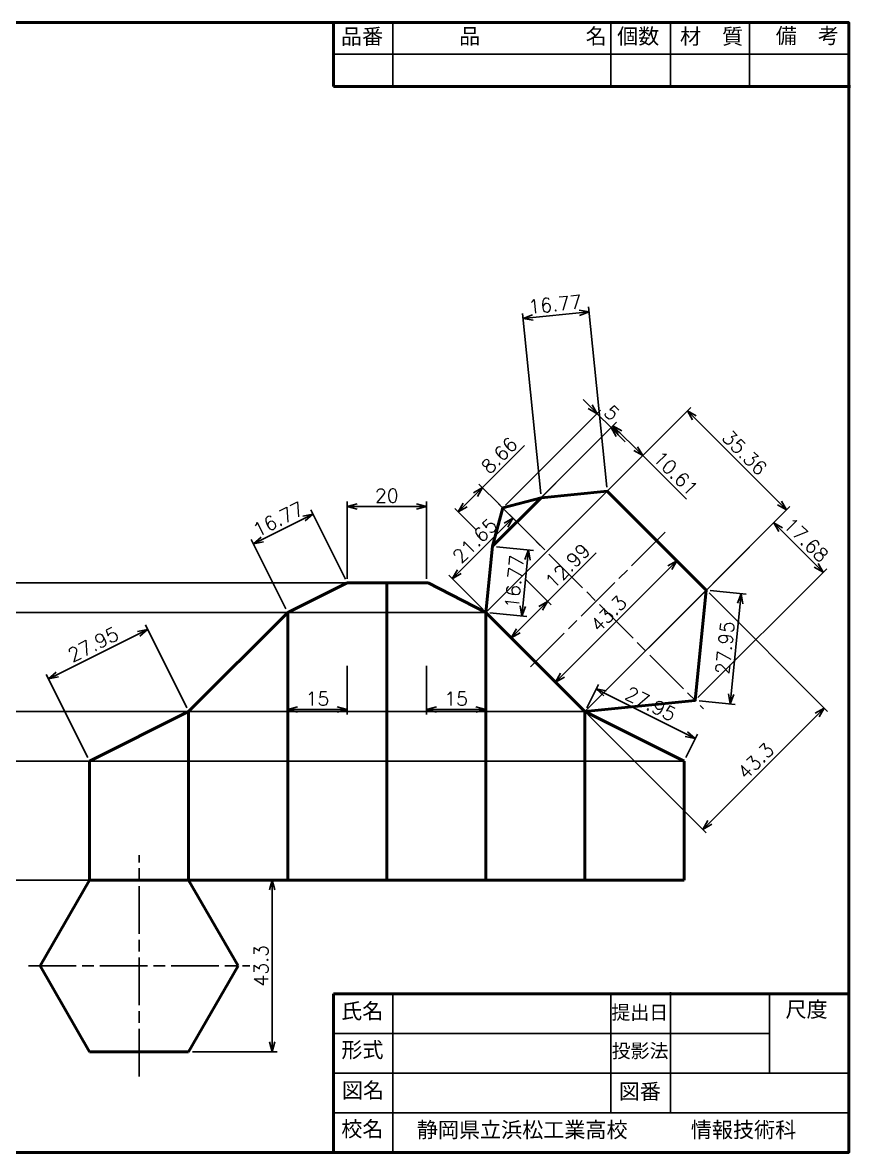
# Model space of a CAD drawing. Header units: millimetres. Extents: x 5 to 415, y 5 to 290.
# Drawn here: x 206.5 to 415.4, y 5 to 290 of the extents above; entities that cross this region are included whole.
import ezdxf

# ---------------------------------------------------------------- set-up
doc = ezdxf.new("R2010")
doc.units = ezdxf.units.MM
doc.linetypes.add('AM_ISO08W050', pattern=[18, 12, -1.5, 3, -1.5])
doc.linetypes.add('CENTER2', pattern=[28.575, 19.05, -3.175, 3.175, -3.175])
doc.layers.get('Defpoints').update_dxf_attribs({"lineweight": 25})
for name, color, linetype, lineweight in [('AM_5', 92, 'Continuous', 25), ('AM_7', 142, 'AM_ISO08W050', 25), ('太\u3000線', 7, 'Continuous', 50), ('寸法線', 5, 'Continuous', 25), ('構築線', 1, 'Continuous', 25), ('表題欄', 7, 'Continuous', 50)]:
    doc.layers.add(name, color=color, linetype=linetype, lineweight=lineweight)
doc.styles.get("Standard").update_dxf_attribs({"font": 'txt.shx', "height": 3.5})
doc.dimstyles.new('ISO-25$0', dxfattribs={"dimtxt": 3.9, "dimasz": 2.5, "dimexe": 1.25, "dimexo": 1, "dimgap": 1, "dimtad": 1, "dimdsep": 46, "dimtxsty": 'Standard', "dimblk": 'OPEN30', "dimcen": 2.5, "dimadec": 0, "dimazin": 0, "dimtfac": 1, "dimtmove": 0, "dimatfit": 3, "dimldrblk": 'OPEN30', "dimfxl": 1, "dimarcsym": 0})

# ---------------------------------------------------------------- blocks, each defined once
blk = doc.blocks.new('_Open30')
at = {"layer": '表題欄', "color": 0, "linetype": 'CENTER2', "lineweight": -2}
for p, q in [((-1, 0.27), (0, 0)), ((0, 0), (-1, -0.27)), ((0, 0), (-1, 0))]:
    blk.add_line(p, q, dxfattribs=at)
blk = doc.blocks.new('*D8')
at = {"layer": 'AM_5', "color": 0, "lineweight": -2, "transparency": 16777216}
for p, q in [((379.77, 146.12), (409.68, 116.21)), ((349.15, 115.5), (379.06, 85.59)), ((407.03, 115.33), (379.95, 88.24))]:
    blk.add_line(p, q, dxfattribs=at)
at = {"layer": 'Defpoints', "color": 0, "transparency": 16777216}
for p in [(379.06, 146.83), (348.44, 116.21), (378.18, 86.48)]:
    blk.add_point(p, dxfattribs=at)
at = {"layer": 'AM_5', "color": 0, "lineweight": -2, "transparency": 16777216, "xscale": 2.5, "yscale": 2.5, "zscale": 2.5}
for p, rotation in [((408.8, 117.09), 45), ((378.18, 86.48), 225)]:
    blk.add_blockref('_Open30', p, dxfattribs=dict(at, rotation=rotation))
at = {"layer": 'AM_5', "color": 0, "transparency": 16777216, "insert": (391.54, 103.73), "char_height": 3.5, "attachment_point": 5, "rotation": 45}
blk.add_mtext('43.3', dxfattribs=at)
blk = doc.blocks.new('*D13')
at = {"layer": 'AM_5', "color": 0, "lineweight": -2, "transparency": 16777216}
for p, q in [((348.89, 117.11), (351.85, 123.03)), ((353.53, 120.79), (374.06, 110.53)), ((373.89, 104.61), (376.85, 110.53))]:
    blk.add_line(p, q, dxfattribs=at)
at = {"layer": 'Defpoints', "color": 0, "transparency": 16777216}
for p in [(348.44, 116.21), (376.29, 109.41), (373.44, 103.71)]:
    blk.add_point(p, dxfattribs=at)
at = {"layer": 'AM_5', "color": 0, "lineweight": -2, "transparency": 16777216, "xscale": 2.5, "yscale": 2.5, "zscale": 2.5}
for p, rotation in [((351.29, 121.91), 153.4349488229221), ((376.29, 109.41), 333.434948822922)]:
    blk.add_blockref('_Open30', p, dxfattribs=dict(at, rotation=rotation))
at = {"layer": 'AM_5', "color": 0, "transparency": 16777216, "insert": (365.02, 118.12), "char_height": 3.5, "attachment_point": 5, "rotation": 333.4349}
blk.add_mtext('27.95', dxfattribs=at)
blk = doc.blocks.new('*D14')
at = {"layer": 'AM_5', "color": 0, "lineweight": -2, "transparency": 16777216}
for p, q in [((380.05, 146.73), (389.13, 145.81)), ((387.64, 143.45), (385.33, 120.61)), ((377.25, 118.92), (386.33, 118))]:
    blk.add_line(p, q, dxfattribs=at)
at = {"layer": 'Defpoints', "color": 0, "transparency": 16777216}
for p in [(379.06, 146.83), (376.25, 119.02), (385.08, 118.13)]:
    blk.add_point(p, dxfattribs=at)
at = {"layer": 'AM_5', "color": 0, "lineweight": -2, "transparency": 16777216, "xscale": 2.5, "yscale": 2.5, "zscale": 2.5}
for p, rotation in [((387.89, 145.94), 84.23604408078961), ((385.08, 118.13), 264.2360440807896)]:
    blk.add_blockref('_Open30', p, dxfattribs=dict(at, rotation=rotation))
at = {"layer": 'AM_5', "color": 0, "transparency": 16777216, "insert": (383.75, 132.31), "char_height": 3.5, "attachment_point": 5, "rotation": 84.236}
blk.add_mtext('27.95', dxfattribs=at)
blk = doc.blocks.new('*D15')
at = {"layer": 'AM_5', "color": 0, "lineweight": -2, "transparency": 16777216}
for p, q in [((367.27, 158.62), (372.52, 153.37)), ((342.79, 125.4), (369.87, 152.48)), ((336.65, 128), (341.9, 122.75))]:
    blk.add_line(p, q, dxfattribs=at)
at = {"layer": 'Defpoints', "color": 0, "transparency": 16777216}
for p in [(366.56, 159.33), (371.64, 154.25), (335.94, 128.71)]:
    blk.add_point(p, dxfattribs=at)
at = {"layer": 'AM_5', "color": 0, "lineweight": -2, "transparency": 16777216, "xscale": 2.5, "yscale": 2.5, "zscale": 2.5}
for p, rotation in [((371.64, 154.25), 44.99691642198065), ((341.02, 123.63), 224.9969164219806)]:
    blk.add_blockref('_Open30', p, dxfattribs=dict(at, rotation=rotation))
at = {"layer": 'AM_5', "color": 0, "transparency": 16777216, "insert": (354.38, 140.88), "char_height": 3.5, "attachment_point": 5, "rotation": 44.9969}
blk.add_mtext('43.3', dxfattribs=at)
blk = doc.blocks.new('*D16')
at = {"layer": 'AM_5', "color": 0, "lineweight": -2, "transparency": 16777216}
for p, q in [((322.58, 172.69), (333.19, 183.3)), ((327.01, 168.26), (321.7, 173.57)), ((318.22, 168.33), (320.81, 170.92)), ((320.88, 162.14), (315.57, 167.45))]:
    blk.add_line(p, q, dxfattribs=at)
at = {"layer": 'Defpoints', "color": 0, "transparency": 16777216}
for p in [(322.58, 172.69), (327.71, 167.56), (321.59, 161.43)]:
    blk.add_point(p, dxfattribs=at)
at = {"layer": 'AM_5', "color": 0, "lineweight": -2, "transparency": 16777216, "xscale": 2.5, "yscale": 2.5, "zscale": 2.5}
for p, rotation in [((322.58, 172.69), 45), ((316.46, 166.57), 225)]:
    blk.add_blockref('_Open30', p, dxfattribs=dict(at, rotation=rotation))
at = {"layer": 'AM_5', "color": 0, "transparency": 16777216, "insert": (326.82, 180.82), "char_height": 3.5, "attachment_point": 5, "rotation": 45}
blk.add_mtext('8.66', dxfattribs=at)
blk = doc.blocks.new('*D17')
at = {"layer": 'AM_5', "color": 0, "lineweight": -2, "transparency": 16777216}
for p, q in [((325.83, 158.61), (356.4, 189.17)), ((357.28, 186.52), (361.25, 182.55)), ((333.33, 151.1), (363.9, 181.67)), ((363.01, 180.78), (374.03, 169.76))]:
    blk.add_line(p, q, dxfattribs=at)
at = {"layer": 'Defpoints', "color": 0, "transparency": 16777216}
for p in [(363.01, 180.78), (325.12, 157.9), (332.63, 150.4)]:
    blk.add_point(p, dxfattribs=at)
at = {"layer": 'AM_5', "color": 0, "lineweight": -2, "transparency": 16777216, "xscale": 2.5, "yscale": 2.5, "zscale": 2.5}
for p, rotation in [((355.51, 188.29), 135.0000000000001), ((363.01, 180.78), 315.0000000000002)]:
    blk.add_blockref('_Open30', p, dxfattribs=dict(at, rotation=rotation))
at = {"layer": 'AM_5', "color": 0, "transparency": 16777216, "insert": (371.35, 176.33), "char_height": 3.5, "attachment_point": 5, "rotation": 315}
blk.add_mtext('10.61', dxfattribs=at)
blk = doc.blocks.new('*D20')
at = {"layer": 'AM_5', "color": 0, "lineweight": -2, "transparency": 16777216}
for p, q in [((349.74, 193.12), (347.97, 194.89)), ((328.42, 168.26), (352.39, 192.24)), ((351.51, 191.35), (355.04, 187.82)), ((331.96, 164.73), (355.93, 188.7)), ((356.81, 186.05), (358.58, 184.28))]:
    blk.add_line(p, q, dxfattribs=at)
at = {"layer": 'Defpoints', "color": 0, "transparency": 16777216}
for p in [(355.04, 187.82), (327.71, 167.56), (331.25, 164.02)]:
    blk.add_point(p, dxfattribs=at)
at = {"layer": 'AM_5', "color": 0, "lineweight": -2, "transparency": 16777216, "xscale": 2.5, "yscale": 2.5, "zscale": 2.5}
for p, rotation in [((351.51, 191.35), 314.9999999999995), ((355.04, 187.82), 134.9999999999996)]:
    blk.add_blockref('_Open30', p, dxfattribs=dict(at, rotation=rotation))
at = {"layer": 'AM_5', "color": 0, "transparency": 16777216, "insert": (355.22, 191.53), "char_height": 3.5, "attachment_point": 5, "rotation": 315}
blk.add_mtext('5', dxfattribs=at)
blk = doc.blocks.new('*D22')
at = {"layer": 'AM_5', "color": 0, "lineweight": -2, "transparency": 16777216}
for p, q in [((337.27, 171.14), (332.69, 216.61)), ((335.3, 215.62), (347.01, 216.8)), ((353.96, 172.82), (349.37, 218.29))]:
    blk.add_line(p, q, dxfattribs=at)
at = {"layer": 'Defpoints', "color": 0, "transparency": 16777216}
for p in [(349.5, 217.05), (354.06, 171.83), (337.37, 170.15)]:
    blk.add_point(p, dxfattribs=at)
at = {"layer": 'AM_5', "color": 0, "lineweight": -2, "transparency": 16777216, "xscale": 2.5, "yscale": 2.5, "zscale": 2.5}
for p, rotation in [((349.5, 217.05), 5.758664088141193), ((332.81, 215.37), 185.7586640881412)]:
    blk.add_blockref('_Open30', p, dxfattribs=dict(at, rotation=rotation))
at = {"layer": 'AM_5', "color": 0, "transparency": 16777216, "insert": (340.88, 218.94), "char_height": 3.5, "attachment_point": 5, "rotation": 5.7587}
blk.add_mtext('16.77', dxfattribs=at)
blk = doc.blocks.new('*D23')
at = {"layer": 'AM_5', "color": 0, "lineweight": -2, "transparency": 16777216}
for p, q in [((354.77, 172.54), (375.17, 192.94)), ((397.52, 168.82), (376.05, 190.29)), ((379.77, 147.54), (400.17, 167.94))]:
    blk.add_line(p, q, dxfattribs=at)
at = {"layer": 'Defpoints', "color": 0, "transparency": 16777216}
for p in [(374.29, 192.06), (354.06, 171.83), (379.06, 146.83)]:
    blk.add_point(p, dxfattribs=at)
at = {"layer": 'AM_5', "color": 0, "lineweight": -2, "transparency": 16777216, "xscale": 2.5, "yscale": 2.5, "zscale": 2.5}
for p, rotation in [((374.29, 192.06), 135.0000000000001), ((399.29, 167.06), 315.0000000000001)]:
    blk.add_blockref('_Open30', p, dxfattribs=dict(at, rotation=rotation))
at = {"layer": 'AM_5', "color": 0, "transparency": 16777216, "insert": (388.73, 181.5), "char_height": 3.5, "attachment_point": 5, "rotation": 315}
blk.add_mtext('35.36', dxfattribs=at)
blk = doc.blocks.new('*D24')
at = {"layer": 'AM_5', "color": 0, "lineweight": -2, "transparency": 16777216}
for p, q in [((247.99, 117.11), (237.52, 138.06)), ((215.31, 125.56), (235.84, 135.83)), ((222.99, 104.61), (212.52, 125.56))]:
    blk.add_line(p, q, dxfattribs=at)
at = {"layer": 'Defpoints', "color": 0, "transparency": 16777216}
for p in [(238.08, 136.94), (248.44, 116.21), (223.44, 103.71)]:
    blk.add_point(p, dxfattribs=at)
at = {"layer": 'AM_5', "color": 0, "lineweight": -2, "transparency": 16777216, "xscale": 2.5, "yscale": 2.5, "zscale": 2.5}
for p, rotation in [((238.08, 136.94), 26.56505117707797), ((213.08, 124.44), 206.5650511770779)]:
    blk.add_blockref('_Open30', p, dxfattribs=dict(at, rotation=rotation))
at = {"layer": 'AM_5', "color": 0, "transparency": 16777216, "insert": (224.35, 133.15), "char_height": 3.5, "attachment_point": 5, "rotation": 26.5651}
blk.add_mtext('27.95', dxfattribs=at)
blk = doc.blocks.new('*D27')
at = {"layer": 'AM_5', "color": 0, "lineweight": -2, "transparency": 16777216}
for p, q in [((364.46, 132.23), (396.94, 164.71)), ((406.79, 153.1), (397.83, 162.06)), ((376.96, 119.72), (409.45, 152.21))]:
    blk.add_line(p, q, dxfattribs=at)
at = {"layer": 'Defpoints', "color": 0, "transparency": 16777216}
for p in [(396.06, 163.83), (363.75, 131.52), (376.25, 119.02)]:
    blk.add_point(p, dxfattribs=at)
at = {"layer": 'AM_5', "color": 0, "lineweight": -2, "transparency": 16777216, "xscale": 2.5, "yscale": 2.5, "zscale": 2.5}
for p, rotation in [((396.06, 163.83), 135.0000000000004), ((408.56, 151.33), 315.0000000000004)]:
    blk.add_blockref('_Open30', p, dxfattribs=dict(at, rotation=rotation))
at = {"layer": 'AM_5', "color": 0, "transparency": 16777216, "insert": (404.26, 159.52), "char_height": 3.5, "attachment_point": 5, "rotation": 315}
blk.add_mtext('17.68', dxfattribs=at)
blk = doc.blocks.new('*D28')
at = {"layer": 'AM_5', "color": 0, "lineweight": -2, "transparency": 16777216}
for p, q in [((339.03, 144), (351.28, 156.25)), ((333.33, 149.69), (339.91, 143.11)), ((324.15, 140.5), (330.72, 133.93)), ((331.61, 136.58), (337.26, 142.23))]:
    blk.add_line(p, q, dxfattribs=at)
at = {"layer": 'Defpoints', "color": 0, "transparency": 16777216}
for p in [(332.63, 150.4), (339.03, 144), (323.44, 141.21)]:
    blk.add_point(p, dxfattribs=at)
at = {"layer": 'AM_5', "color": 0, "lineweight": -2, "transparency": 16777216, "xscale": 2.5, "yscale": 2.5, "zscale": 2.5}
for p, rotation in [((339.03, 144), 44.99999999999982), ((329.84, 134.81), 224.9999999999999)]:
    blk.add_blockref('_Open30', p, dxfattribs=dict(at, rotation=rotation))
at = {"layer": 'AM_5', "color": 0, "transparency": 16777216, "insert": (344.09, 152.95), "char_height": 3.5, "attachment_point": 5, "rotation": 45}
blk.add_mtext('12.99', dxfattribs=at)
blk = doc.blocks.new('*D30')
at = {"layer": 'AM_5', "color": 0, "lineweight": -2, "transparency": 16777216}
for p, q in [((338.04, 157.23), (329.38, 165.89)), ((328.5, 163.24), (316.72, 151.46)), ((322.73, 141.92), (314.07, 150.58))]:
    blk.add_line(p, q, dxfattribs=at)
at = {"layer": 'Defpoints', "color": 0, "transparency": 16777216}
for p in [(338.75, 156.52), (314.96, 149.7), (323.44, 141.21)]:
    blk.add_point(p, dxfattribs=at)
at = {"layer": 'AM_5', "color": 0, "lineweight": -2, "transparency": 16777216, "xscale": 2.5, "yscale": 2.5, "zscale": 2.5}
for p, rotation in [((330.27, 165), 45), ((314.96, 149.7), 225)]:
    blk.add_blockref('_Open30', p, dxfattribs=dict(at, rotation=rotation))
at = {"layer": 'AM_5', "color": 0, "transparency": 16777216, "insert": (320.67, 159.29), "char_height": 3.5, "attachment_point": 5, "rotation": 45}
blk.add_mtext('21.65', dxfattribs=at)
blk = doc.blocks.new('*D33')
at = {"layer": 'AM_5', "color": 0, "lineweight": -2, "transparency": 16777216}
for p, q in [((287.99, 149.61), (279.23, 167.13)), ((267.03, 159.63), (277.56, 164.89)), ((272.99, 142.11), (264.23, 159.63))]:
    blk.add_line(p, q, dxfattribs=at)
at = {"layer": 'Defpoints', "color": 0, "transparency": 16777216}
for p in [(279.79, 166.01), (288.44, 148.71), (273.44, 141.21)]:
    blk.add_point(p, dxfattribs=at)
at = {"layer": 'AM_5', "color": 0, "lineweight": -2, "transparency": 16777216, "xscale": 2.5, "yscale": 2.5, "zscale": 2.5}
for p, rotation in [((279.79, 166.01), 26.56505117707808), ((264.79, 158.51), 206.5650511770781)]:
    blk.add_blockref('_Open30', p, dxfattribs=dict(at, rotation=rotation))
at = {"layer": 'AM_5', "color": 0, "transparency": 16777216, "insert": (271.06, 164.72), "char_height": 3.5, "attachment_point": 5, "rotation": 26.5651}
blk.add_mtext('16.77', dxfattribs=at)
blk = doc.blocks.new('*D34')
at = {"layer": 'AM_5', "color": 0, "lineweight": -2, "transparency": 16777216}
for p, q in [((288.44, 149.71), (288.44, 169.17)), ((308.44, 149.71), (308.44, 169.17)), ((290.94, 167.92), (305.94, 167.92))]:
    blk.add_line(p, q, dxfattribs=at)
at = {"layer": 'Defpoints', "color": 0, "transparency": 16777216}
for p in [(308.44, 167.92), (288.44, 148.71), (308.44, 148.71)]:
    blk.add_point(p, dxfattribs=at)
at = {"layer": 'AM_5', "color": 0, "lineweight": -2, "transparency": 16777216, "xscale": 2.5, "yscale": 2.5, "zscale": 2.5, "rotation": 180}
blk.add_blockref('_Open30', (288.44, 167.92), dxfattribs=at)
at = {"layer": 'AM_5', "color": 0, "lineweight": -2, "transparency": 16777216, "xscale": 2.5, "yscale": 2.5, "zscale": 2.5}
blk.add_blockref('_Open30', (308.44, 167.92), dxfattribs=at)
at = {"layer": 'AM_5', "color": 0, "transparency": 16777216, "insert": (298.44, 170.67), "char_height": 3.5, "attachment_point": 5}
blk.add_mtext('20', dxfattribs=at)
blk = doc.blocks.new('*D35')
at = {"layer": 'AM_5', "color": 0, "lineweight": -2, "transparency": 16777216}
for p, q in [((308.44, 127.71), (308.44, 115.46)), ((323.44, 127.71), (323.44, 115.46)), ((310.94, 116.71), (320.94, 116.71))]:
    blk.add_line(p, q, dxfattribs=at)
at = {"layer": 'Defpoints', "color": 0, "transparency": 16777216}
for p in [(308.44, 128.71), (323.44, 128.71), (323.44, 116.71)]:
    blk.add_point(p, dxfattribs=at)
at = {"layer": 'AM_5', "color": 0, "lineweight": -2, "transparency": 16777216, "xscale": 2.5, "yscale": 2.5, "zscale": 2.5, "rotation": 180}
blk.add_blockref('_Open30', (308.44, 116.71), dxfattribs=at)
at = {"layer": 'AM_5', "color": 0, "lineweight": -2, "transparency": 16777216, "xscale": 2.5, "yscale": 2.5, "zscale": 2.5}
blk.add_blockref('_Open30', (323.44, 116.71), dxfattribs=at)
at = {"layer": 'AM_5', "color": 0, "transparency": 16777216, "insert": (315.94, 119.46), "char_height": 3.5, "attachment_point": 5}
blk.add_mtext('15', dxfattribs=at)
blk = doc.blocks.new('*D36')
at = {"layer": 'AM_5', "color": 0, "lineweight": -2, "transparency": 16777216}
for p, q in [((273.44, 127.71), (273.44, 115.46)), ((288.44, 127.71), (288.44, 115.46)), ((285.94, 116.71), (275.94, 116.71))]:
    blk.add_line(p, q, dxfattribs=at)
at = {"layer": 'Defpoints', "color": 0, "transparency": 16777216}
for p in [(273.44, 128.71), (288.44, 128.71), (273.44, 116.71)]:
    blk.add_point(p, dxfattribs=at)
at = {"layer": 'AM_5', "color": 0, "lineweight": -2, "transparency": 16777216, "xscale": 2.5, "yscale": 2.5, "zscale": 2.5, "rotation": 180}
blk.add_blockref('_Open30', (273.44, 116.71), dxfattribs=at)
at = {"layer": 'AM_5', "color": 0, "lineweight": -2, "transparency": 16777216, "xscale": 2.5, "yscale": 2.5, "zscale": 2.5}
blk.add_blockref('_Open30', (288.44, 116.71), dxfattribs=at)
at = {"layer": 'AM_5', "color": 0, "transparency": 16777216, "insert": (280.94, 119.46), "char_height": 3.5, "attachment_point": 5}
blk.add_mtext('15', dxfattribs=at)
blk = doc.blocks.new('*D37')
at = {"layer": 'AM_5', "color": 0, "lineweight": -2, "transparency": 16777216}
for p, q in [((326.12, 157.8), (335.43, 156.86)), ((333.93, 154.5), (332.75, 142.78)), ((324.44, 141.11), (333.74, 140.17))]:
    blk.add_line(p, q, dxfattribs=at)
at = {"layer": 'Defpoints', "color": 0, "transparency": 16777216}
for p in [(325.13, 157.9), (323.44, 141.21), (332.5, 140.3)]:
    blk.add_point(p, dxfattribs=at)
at = {"layer": 'AM_5', "color": 0, "lineweight": -2, "transparency": 16777216, "xscale": 2.5, "yscale": 2.5, "zscale": 2.5}
for p, rotation in [((334.19, 156.98), 84.23604408078931), ((332.5, 140.3), 264.2360440807893)]:
    blk.add_blockref('_Open30', p, dxfattribs=dict(at, rotation=rotation))
at = {"layer": 'AM_5', "color": 0, "transparency": 16777216, "insert": (330.61, 148.92), "char_height": 3.5, "attachment_point": 5, "rotation": 84.236}
blk.add_mtext('16.77', dxfattribs=at)
blk = doc.blocks.new('*D39')
at = {"layer": 'AM_5', "color": 0, "lineweight": -2, "transparency": 16777216}
for p, q in [((249.44, 73.71), (270.74, 73.71)), ((269.49, 71.21), (269.49, 32.91)), ((249.44, 30.41), (270.74, 30.41))]:
    blk.add_line(p, q, dxfattribs=at)
at = {"layer": 'Defpoints', "color": 0, "transparency": 16777216}
for p in [(248.44, 73.71), (248.44, 30.41), (269.49, 30.41)]:
    blk.add_point(p, dxfattribs=at)
at = {"layer": 'AM_5', "color": 0, "lineweight": -2, "transparency": 16777216, "xscale": 2.5, "yscale": 2.5, "zscale": 2.5}
for p, rotation in [((269.49, 73.71), 90), ((269.49, 30.41), 270)]:
    blk.add_blockref('_Open30', p, dxfattribs=dict(at, rotation=rotation))
at = {"layer": 'AM_5', "color": 0, "transparency": 16777216, "insert": (266.74, 52.06), "char_height": 3.5, "attachment_point": 5, "rotation": 90}
blk.add_mtext('43.3', dxfattribs=at)

msp = doc.modelspace()

# ---------------------------------------------------------------- linework, layer by layer
at = {"layer": 'AM_7'}
for p, q in [((326.624, 168.646), (378.374, 116.897)), ((368.681, 161.45), (333.821, 126.589)), ((235.942, 24.16), (235.942, 79.961)), ((208.041, 52.061), (263.843, 52.061))]:
    msp.add_line(p, q, dxfattribs=at)
at = {"layer": '太\u3000線', "color": 5, "lineweight": 25}
msp.add_line((415.425, 273.868), (285, 273.868), dxfattribs=at)
at = {"layer": '太\u3000線'}
for p, q in [((285, 273.868), (415.425, 273.868)), ((354.06, 171.828), (337.363, 170.143)), ((354.06, 171.828), (379.06, 146.828)), ((325.125, 157.898), (337.372, 170.145)), ((337.372, 170.145), (327.713, 167.557)), ((327.713, 167.557), (325.125, 157.898)), ((325.127, 157.908), (323.442, 141.211)), ((273.442, 141.211), (288.442, 148.711)), ((288.442, 148.711), (308.866, 148.711)), ((298.442, 148.711), (298.442, 73.711)), ((308.866, 148.711), (323.442, 141.211)), ((379.06, 146.828), (376.253, 119.018)), ((248.442, 116.211), (273.442, 141.211)), ((273.442, 73.711), (273.442, 141.211)), ((323.442, 141.211), (348.442, 116.211)), ((323.442, 141.211), (323.442, 73.711)), ((376.253, 119.018), (348.442, 116.211)), ((223.442, 103.711), (248.442, 116.211)), ((248.442, 116.211), (248.442, 73.711)), ((348.442, 116.211), (373.442, 103.711)), ((348.442, 116.211), (348.442, 73.711)), ((223.442, 103.711), (223.442, 73.711)), ((373.442, 73.711), (373.442, 103.711)), ((223.442, 73.711), (210.942, 52.061)), ((223.442, 73.711), (373.442, 73.711)), ((260.942, 52.061), (248.442, 73.711)), ((210.942, 52.061), (223.442, 30.411)), ((248.442, 30.411), (260.942, 52.061)), ((223.442, 30.411), (248.442, 30.411))]:
    msp.add_line(p, q, dxfattribs=at)
at = {"layer": '太\u3000線', "lineweight": 50}
msp.add_lwpolyline([(5, 290), (415, 290), (415, 5), (5, 5)], close=True, dxfattribs=at)
at = {"layer": '寸法線', "color": 5, "lineweight": 25}
msp.add_line((415, 5), (415, 5), dxfattribs=at)
at = {"layer": '構築線'}
for p, q in [((323.442, 141.211), (354.06, 171.828)), ((44.501, 148.711), (308.866, 148.711)), ((348.442, 116.211), (379.06, 146.828)), ((52.001, 141.211), (323.442, 141.211)), ((77.001, 116.211), (348.442, 116.211)), ((89.501, 103.711), (373.442, 103.711)), ((39.501, 73.711), (373.442, 73.711))]:
    msp.add_line(p, q, dxfattribs=at)
at = {"layer": '表題欄', "lineweight": 50}
for p, q in [((285, 290), (285, 273.879)), ((285, 45), (415, 45)), ((285, 45), (285, 5)), ((415, 45), (415, 45))]:
    msp.add_line(p, q, dxfattribs=at)
at = {"layer": '表題欄', "color": 5, "lineweight": 25}
for p, q in [((300, 290), (300, 274.02)), ((355, 290), (355, 274.02)), ((370, 290), (370, 274.02)), ((390, 290), (390, 274.02)), ((285, 282), (415, 282)), ((300, 45), (300, 5)), ((355, 15), (355, 45)), ((370, 35.035), (370, 45.393)), ((395, 45), (395, 25)), ((285, 35), (395, 35)), ((395, 35), (285, 35)), ((370, 24.974), (370, 35.035)), ((285, 25), (415, 25)), ((370, 15), (370, 25)), ((285, 15), (415, 15)), ((285, 15), (415, 15))]:
    msp.add_line(p, q, dxfattribs=at)

# ---------------------------------------------------------------- texts
at = {"layer": '表題欄', "lineweight": 50, "attachment_point": 1}
for s, insert, char_height, width in [('{\\fＭＳ Ｐゴシック|b0|i0|c128|p2;品番}', (286.862, 288.46), 3.9, 13.6291), ('{\\fＭＳ Ｐゴシック|b0|i0|c128|p2;\u3000\u3000\u3000品\u3000\u3000\u3000\u3000\u3000名}', (300.748, 288.53), 3.9, 60.053), ('{\\fＭＳ Ｐゴシック|b0|i0|c128|p2;個数}', (356.56, 288.519), 3.9, 18.22998), ('{\\fＭＳ Ｐゴシック|b0|i0|c128|p2;材\u3000質}', (372.416, 288.461), 3.9, 17.85782), ('{\\fＭＳ Ｐゴシック|b0|i0|c128|p2;\u3000備\u3000考}', (391.267, 288.638), 3.9, 24.2768), ('{\\fＭＳ Ｐゴシック|b0|i0|c128|p2;氏名}', (286.917, 42.625), 3.9, 14.5173), ('{\\fＭＳ Ｐゴシック|b0|i0|c128|p2;尺度}', (399.035, 43.025), 3.9, 15.9987), ('{\\fＭＳ Ｐゴシック|b0|i0|c128|p2;提出日}', (355.115, 42.061), 3.5, 14.6241), ('{\\fＭＳ Ｐゴシック|b0|i0|c128|p2;形式}', (286.968, 32.829), 3.9, 14.5173), ('{\\fＭＳ Ｐゴシック|b0|i0|c128|p2;投影法}', (355.187, 32.372), 3.5, 15.1099), ('{\\fＭＳ Ｐゴシック|b0|i0|c128|p2;図名}', (287.126, 22.623), 3.9, 14.08791), ('{\\fＭＳ Ｐゴシック|b0|i0|c128|p2;図番}', (356.964, 22.327), 3.9, 15.4062), ('{\\fＭＳ Ｐゴシック|b0|i0|c128|p2;校名}', (286.961, 12.864), 3.9, 14.9068), ('{\\fMS PGothic|b0|i0|c128|p2;静岡県立浜松工業高校\u3000\u3000\u3000情報技術科}', (306.006, 12.654), 3.9, 114.3611)]:
    msp.add_mtext(s, dxfattribs=dict(at, insert=insert, char_height=char_height, width=width))

# ---------------------------------------------------------------- dimensions: what is measured, and where the dimension line sits
at = {"layer": 'AM_5'}
for p1, p2, distance, picture, middle in [((337.372, 170.145), (354.06, 171.828), 45.45, '*D22', (340.88, 218.943)), ((327.713, 167.557), (331.249, 164.022), 33.65, '*D20', (355.219, 191.528)), ((325.125, 157.898), (332.627, 150.396), 42.974, '*D17', (371.352, 176.334)), ((321.589, 161.434), (327.713, 167.557), 7.259, '*D16', (326.823, 180.822)), ((273.442, 141.211), (288.442, 148.711), 19.339, '*D33', (271.063, 164.718)), ((376.253, 119.018), (363.751, 131.52), -45.693, '*D27', (404.256, 159.523)), ((323.442, 141.211), (332.627, 150.396), -9.049, '*D28', (344.094, 152.954)), ((325.126, 157.897), (323.442, 141.211), 9.105, '*D37', (330.607, 148.916)), ((335.939, 128.711), (366.56, 159.328), -7.183, '*D15', (354.383, 140.885)), ((379.06, 146.828), (348.442, 116.211), 42.052, '*D8', (391.542, 103.729))]:
    dim = msp.add_aligned_dim(p1=p1, p2=p2, distance=distance, dimstyle='ISO-25$0', override={"dimpost": ''}, dxfattribs=at)
    dim.commit()
    dim.dimension.update_dxf_attribs({"geometry": picture, "text_midpoint": middle})
for p1, p2, distance, picture, middle in [((379.06, 146.828), (354.06, 171.828), -28.605, '*D23', (388.731, 181.5)), ((338.751, 156.52), (323.442, 141.211), -12, '*D30', (320.667, 159.295)), ((379.06, 146.828), (376.253, 119.018), 8.874, '*D14', (383.75, 132.308)), ((223.442, 103.711), (248.442, 116.211), 23.18, '*D24', (224.346, 133.153)), ((348.442, 116.211), (373.442, 103.711), 6.375, '*D13', (365.023, 118.122))]:
    dim = msp.add_aligned_dim(p1=p1, p2=p2, distance=distance, dimstyle='ISO-25$0', dxfattribs=at)
    dim.commit()
    dim.dimension.update_dxf_attribs({"geometry": picture, "text_midpoint": middle})
dim = msp.add_linear_dim(base=(308.442, 167.922), p1=(288.442, 148.711), p2=(308.442, 148.711), dimstyle='ISO-25$0', override={"dimpost": ''}, dxfattribs=at)
dim.commit()
dim.dimension.update_dxf_attribs({"geometry": '*D34', "text_midpoint": (298.442, 170.672)})
for base, p1, p2, picture, middle in [((273.442, 116.711), (288.442, 128.711), (273.442, 128.711), '*D36', (280.942, 119.461)), ((323.4421, 116.7107), (308.4372, 128.7107), (323.4421, 128.7107), '*D35', (315.9396, 119.4607))]:
    dim = msp.add_linear_dim(base=base, p1=p1, p2=p2, angle=0, dimstyle='ISO-25$0', dxfattribs=at)
    dim.commit()
    dim.dimension.update_dxf_attribs({"geometry": picture, "text_midpoint": middle})
dim = msp.add_linear_dim(base=(269.485, 30.411), p1=(248.442, 73.711), p2=(248.442, 30.411), angle=90, dimstyle='ISO-25$0', override={"dimpost": ''}, dxfattribs=at)
dim.commit()
dim.dimension.update_dxf_attribs({"geometry": '*D39', "text_midpoint": (266.735, 52.061)})

doc.saveas('drawing.dxf')
